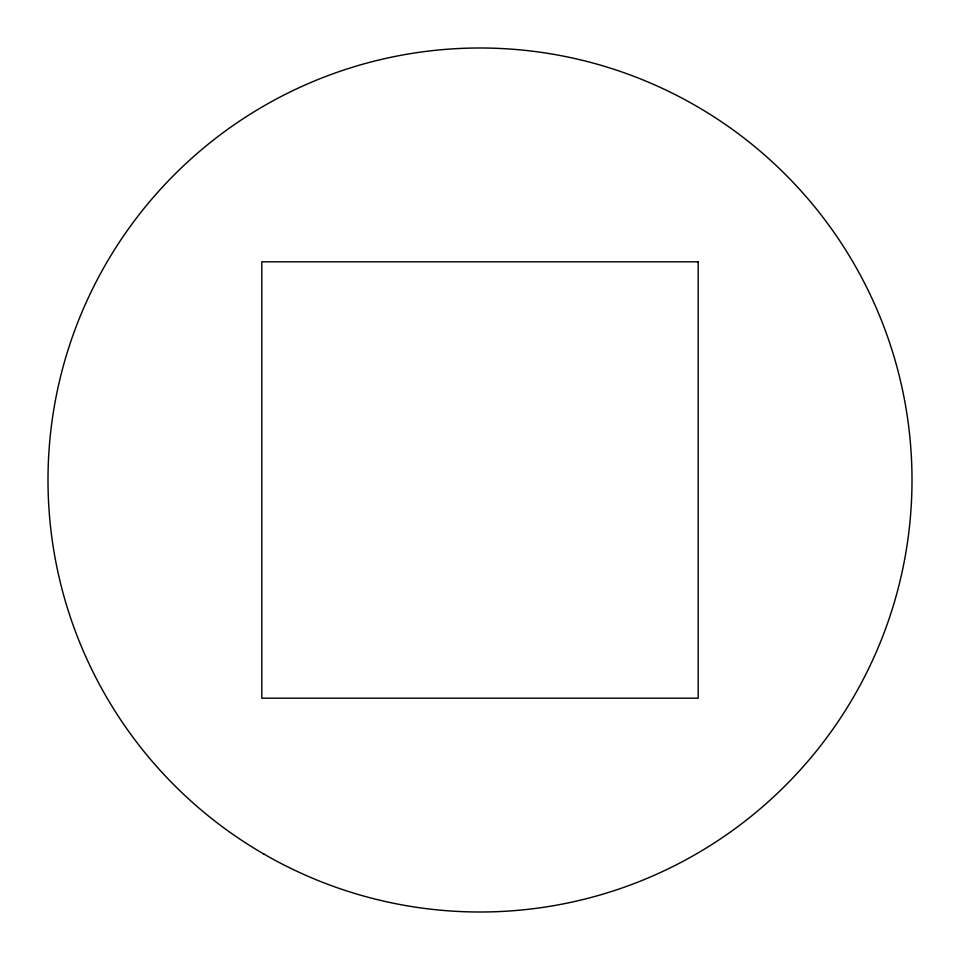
<?xml version="1.0" encoding="UTF-8"?>
<svg xmlns="http://www.w3.org/2000/svg" width="960" height="960" viewBox="0 0 960 960"><rect width="100%" height="100%" fill="white"/><g stroke="black" fill="none" stroke-linecap="round" stroke-linejoin="round"><path stroke-width="1.44" d="M698.196 261.804L261.804 261.804L261.804 698.196L698.196 698.196L698.196 261.804M264 854.124A432 432 0 0 0 912 480A432 432 0 0 0 264 105.876A432 432 0 0 0 264 854.124"/></g></svg>
